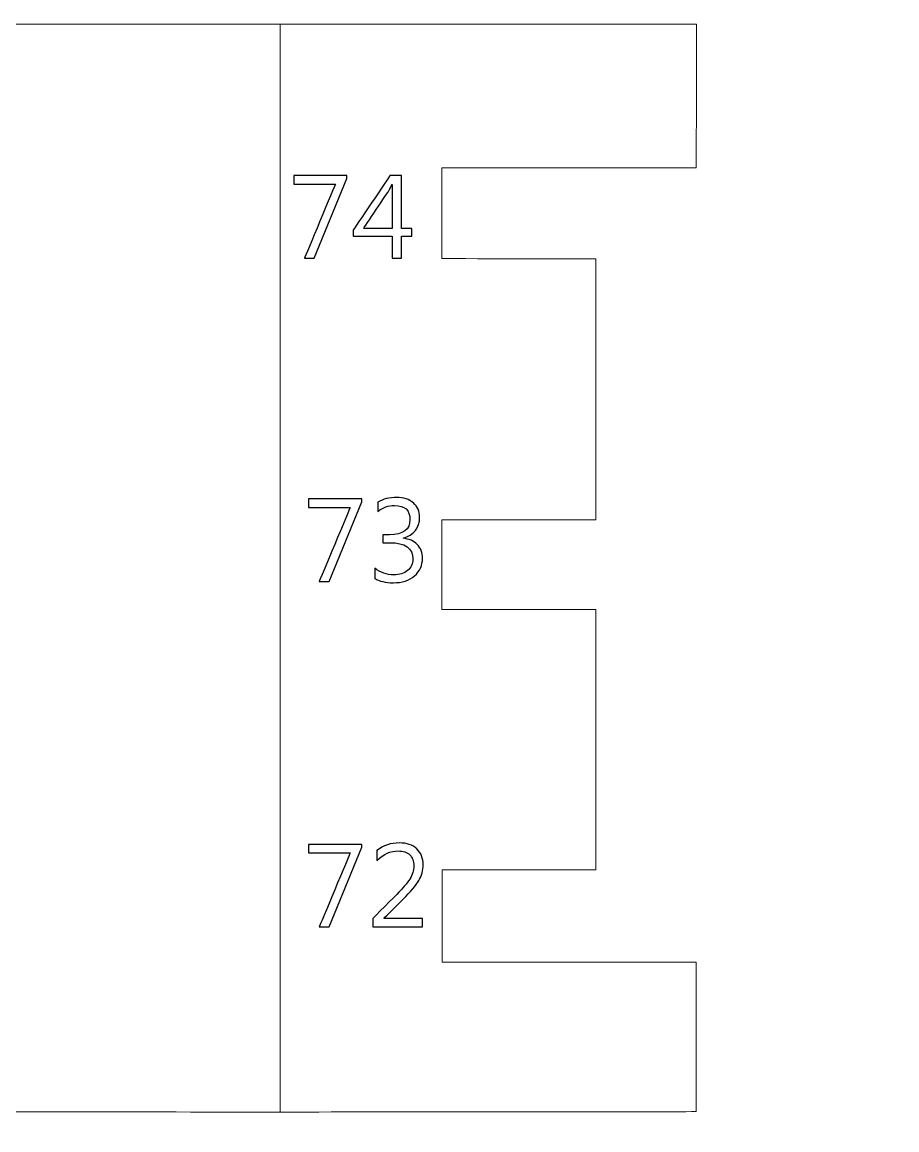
# Model space of a CAD drawing. Header units: centimetres. Extents: x -494 to 505, y -672 to 577.
# Drawn here: x 160.2 to 240, y 474.4 to 575.5 of the extents above; entities that cross this region are included whole.
import ezdxf

# ---------------------------------------------------------------- set-up
doc = ezdxf.new("R2010")
doc.units = ezdxf.units.CM
doc.header["$MEASUREMENT"] = 0
doc.layers.add('Camada 1', color=7, linetype='Continuous')
doc.layers.add('Camada 2', color=10, linetype='Continuous')

msp = doc.modelspace()

# ---------------------------------------------------------------- linework, layer by layer
at = {"layer": 'Camada 1', "lineweight": 9}
for points, knots in [([(87.056214, 562.160928), (87.056214, 562.160928), (139.29487, 562.160928), (139.29487, 562.160928), (139.29487, 562.160928), (139.29487, 562.160928), (139.29487, 553.88256), (139.29487, 553.88256), (139.29487, 553.88256), (139.29487, 553.88256), (95.221806, 553.871892), (95.221806, 553.871892), (95.221806, 553.871892), (95.221806, 553.871892), (95.221806, 530.043644), (95.221806, 530.043644), (95.221806, 530.043644), (95.221806, 530.043644), (139.29487, 530.043644), (139.29487, 530.043644), (139.29487, 530.043644), (139.29487, 530.043644), (139.29487, 521.883132), (139.29487, 521.883132), (139.29487, 521.883132), (139.29487, 521.883132), (95.326454, 521.883132), (95.326454, 521.883132), (95.326454, 521.883132), (95.326454, 521.883132), (95.326454, 498.120416), (95.326454, 498.120416), (95.326454, 498.120416), (95.326454, 498.120416), (139.190222, 498.120416), (139.190222, 498.120416), (139.190222, 498.120416), (139.190222, 498.120416), (139.190222, 489.698792), (139.190222, 489.698792), (139.190222, 489.698792), (139.190222, 489.698792), (87.056214, 489.698792), (87.056214, 489.698792), (87.056214, 489.698792), (86.428072, 480.361244), (89.254584, 476.103188), (95.117158, 476.05442), (95.117158, 476.05442), (95.117158, 476.05442), (183.78678, 476.019876), (183.78678, 476.019876), (183.78678, 476.019876), (183.78678, 476.019876), (183.78678, 575.280536), (183.78678, 575.280536), (183.78678, 575.280536), (183.78678, 575.280536), (95.01251, 575.280536), (95.01251, 575.280536), (95.01251, 575.280536), (87.9983, 575.45986), (86.846918, 571.07582), (87.056214, 562.160928)], [0, 0, 0, 0, 0.0588235294, 0.0588235294, 0.0588235294, 0.0588235394, 0.1176470588, 0.1176470588, 0.1176470588, 0.1176470688, 0.1764705882, 0.1764705882, 0.1764705882, 0.1764705982, 0.2352941176, 0.2352941176, 0.2352941176, 0.2352941276, 0.2941176471, 0.2941176471, 0.2941176471, 0.2941176571, 0.3529411765, 0.3529411765, 0.3529411765, 0.3529411865, 0.4117647059, 0.4117647059, 0.4117647059, 0.4117647159, 0.4705882353, 0.4705882353, 0.4705882353, 0.4705882453, 0.5294117647, 0.5294117647, 0.5294117647, 0.5294117747, 0.5882352941, 0.5882352941, 0.5882352941, 0.5882353041, 0.6470588235, 0.6470588235, 0.6470588235, 0.6470588335, 0.7058823529, 0.7058823529, 0.7058823529, 0.7058823629, 0.7647058824, 0.7647058824, 0.7647058824, 0.7647058924, 0.8235294118, 0.8235294118, 0.8235294118, 0.8235294218, 0.8823529412, 0.8823529412, 0.8823529412, 0.8823529512, 1, 1, 1, 1]), ([(221.71787, 562.160928), (221.71787, 562.160928), (198.522082, 562.160928), (198.522082, 562.160928), (198.522082, 562.160928), (198.522082, 562.160928), (198.522082, 553.88256), (198.522082, 553.88256), (198.522082, 553.88256), (198.522082, 553.88256), (212.564472, 553.871892), (212.564472, 553.871892), (212.564472, 553.871892), (212.564472, 553.871892), (212.564472, 530.043644), (212.564472, 530.043644), (212.564472, 530.043644), (212.564472, 530.043644), (198.522082, 530.043644), (198.522082, 530.043644), (198.522082, 530.043644), (198.522082, 530.043644), (198.522082, 521.883132), (198.522082, 521.883132), (198.522082, 521.883132), (198.522082, 521.883132), (212.564472, 521.883132), (212.564472, 521.883132), (212.564472, 521.883132), (212.564472, 521.883132), (212.564472, 498.120416), (212.564472, 498.120416), (212.564472, 498.120416), (212.564472, 498.120416), (198.55688, 498.120416), (198.55688, 498.120416), (198.55688, 498.120416), (198.55688, 498.120416), (198.55688, 489.698792), (198.55688, 489.698792), (198.55688, 489.698792), (198.55688, 489.698792), (221.71787, 489.698792), (221.71787, 489.698792), (221.71787, 489.698792), (221.71787, 489.698792), (221.71787, 476.05442), (221.71787, 476.05442), (221.71787, 476.05442), (221.71787, 476.05442), (183.786526, 476.019876), (183.786526, 476.019876), (183.786526, 476.019876), (183.786526, 476.019876), (183.786526, 575.280536), (183.786526, 575.280536), (183.786526, 575.280536), (183.786526, 575.280536), (221.752414, 575.280536), (221.752414, 575.280536), (221.752414, 575.280536), (221.752414, 575.280536), (221.71787, 562.160928), (221.71787, 562.160928)], [0, 0, 0, 0, 0.0588235294, 0.0588235294, 0.0588235294, 0.0588235394, 0.1176470588, 0.1176470588, 0.1176470588, 0.1176470688, 0.1764705882, 0.1764705882, 0.1764705882, 0.1764705982, 0.2352941176, 0.2352941176, 0.2352941176, 0.2352941276, 0.2941176471, 0.2941176471, 0.2941176471, 0.2941176571, 0.3529411765, 0.3529411765, 0.3529411765, 0.3529411865, 0.4117647059, 0.4117647059, 0.4117647059, 0.4117647159, 0.4705882353, 0.4705882353, 0.4705882353, 0.4705882453, 0.5294117647, 0.5294117647, 0.5294117647, 0.5294117747, 0.5882352941, 0.5882352941, 0.5882352941, 0.5882353041, 0.6470588235, 0.6470588235, 0.6470588235, 0.6470588335, 0.7058823529, 0.7058823529, 0.7058823529, 0.7058823629, 0.7647058824, 0.7647058824, 0.7647058824, 0.7647058924, 0.8235294118, 0.8235294118, 0.8235294118, 0.8235294218, 0.8823529412, 0.8823529412, 0.8823529412, 0.8823529512, 1, 1, 1, 1]), ([(288.960814, 353.67214), (288.960814, 353.67214), (306.821586, 353.757484), (306.821586, 353.757484), (306.821586, 353.757484), (306.821586, 353.757484), (306.803806, 326.357488), (306.803806, 326.357488), (306.803806, 326.357488), (306.803806, 326.357488), (315.147198, 326.356472), (315.147198, 326.356472), (315.147198, 326.356472), (315.147198, 326.356472), (315.160914, 353.57562), (315.160914, 353.57562), (315.160914, 353.57562), (315.160914, 353.57562), (341.611458, 353.57562), (341.611458, 353.57562), (341.611458, 353.57562), (341.611458, 353.57562), (341.611458, 326.355964), (341.611458, 326.355964), (341.611458, 326.355964), (341.611458, 326.355964), (349.923862, 326.357996), (349.923862, 326.357996), (349.923862, 326.357996), (349.923862, 326.357996), (349.92691, 353.617276), (349.92691, 353.617276), (349.92691, 353.617276), (349.92691, 353.617276), (376.460766, 353.605592), (376.460766, 353.605592), (376.460766, 353.605592), (376.460766, 353.605592), (376.395234, 326.36714), (376.395234, 326.36714), (376.395234, 326.36714), (376.395234, 326.36714), (384.838194, 326.357488), (384.838194, 326.357488), (384.838194, 326.357488), (384.838194, 326.357488), (384.869182, 353.677728), (384.869182, 353.677728), (384.869182, 353.677728), (384.869182, 353.677728), (411.304994, 353.702112), (411.304994, 353.702112), (411.304994, 353.702112), (411.304994, 353.702112), (411.304994, 326.35952), (411.304994, 326.35952), (411.304994, 326.35952), (411.304994, 326.35952), (419.585902, 326.365108), (419.585902, 326.365108), (419.585902, 326.365108), (419.585902, 326.365108), (419.720522, 353.670108), (419.720522, 353.670108), (419.720522, 353.670108), (419.720522, 353.670108), (446.437766, 353.618292), (446.437766, 353.618292), (446.437766, 353.618292), (446.437766, 353.618292), (446.52311, 326.358504), (446.52311, 326.358504), (446.52311, 326.358504), (446.52311, 326.358504), (454.750678, 326.360536), (454.750678, 326.360536), (454.750678, 326.360536), (454.750678, 326.360536), (454.791826, 353.618292), (454.791826, 353.618292), (454.791826, 353.618292), (454.791826, 353.618292), (489.229146, 353.633024), (489.229146, 353.633024), (489.229146, 353.633024), (489.229146, 353.633024), (489.287566, 342.489536), (489.287566, 342.489536), (489.287566, 342.489536), (489.287566, 342.489536), (481.005134, 342.497156), (481.005134, 342.497156), (481.005134, 342.497156), (481.005134, 342.497156), (481.005642, 309.723028), (481.005642, 309.723028), (481.005642, 309.723028), (481.005642, 309.723028), (489.285534, 309.728616), (489.285534, 309.728616), (489.285534, 309.728616), (489.285534, 309.728616), (489.28401, 298.680632), (489.28401, 298.680632), (489.28401, 298.680632), (489.28401, 298.680632), (280.265378, 298.67606), (280.265378, 298.67606), (280.265378, 298.67606), (280.265378, 298.67606), (280.256742, 315.430408), (280.256742, 315.430408), (280.256742, 315.430408), (280.256742, 315.430408), (252.19279, 315.430408), (252.19279, 315.430408), (252.19279, 315.430408), (247.88749, 315.334904), (245.91899, 310.748172), (245.883938, 302.43526), (245.883938, 302.43526), (246.230902, 288.837116), (238.245142, 283.140404), (231.76103, 283.8704), (231.76103, 283.8704), (231.76103, 283.8704), (235.595922, 314.865512), (235.595922, 314.865512), (235.595922, 314.865512), (235.595922, 314.865512), (227.385626, 315.718444), (227.385626, 315.718444), (227.385626, 315.718444), (227.385626, 315.718444), (224.653602, 295.469056), (224.653602, 295.469056), (224.653602, 295.469056), (224.653602, 295.469056), (5.72135, 295.22674), (5.72135, 295.22674), (5.72135, 295.22674), (5.72135, 295.22674), (5.716778, 279.167844), (5.716778, 279.167844), (5.716778, 279.167844), (5.716778, 279.167844), (-2.628138, 279.165304), (-2.628138, 279.165304), (-2.628138, 279.165304), (-2.628138, 279.165304), (-2.98577, 224.0915), (-2.98577, 224.0915), (-2.98577, 224.0915), (-2.98577, 224.0915), (-88.789002, 214.483696), (-88.789002, 214.483696), (-88.789002, 214.483696), (-88.789002, 214.483696), (-160.134554, 214.52332), (-160.134554, 214.52332), (-160.134554, 214.52332), (-163.876482, 213.130384), (-165.443662, 209.995516), (-164.388038, 204.757528), (-164.388038, 204.757528), (-164.388038, 204.757528), (-161.889694, 196.939916), (-161.889694, 196.939916), (-161.889694, 196.939916), (-159.55137, 189.6237), (-158.882842, 185.430668), (-164.745162, 183.003444), (-164.745162, 183.003444), (-164.745162, 183.003444), (-175.274478, 179.070508), (-175.274478, 179.070508), (-175.274478, 179.070508), (-189.770766, 172.492416), (-191.904366, 158.459424), (-185.580274, 139.325096), (-185.580274, 139.325096), (-182.29707, 128.78308), (-186.260486, 121.438924), (-192.412366, 123.689364), (-192.412366, 123.689364), (-192.412366, 123.689364), (-261.359142, 146.906996), (-261.359142, 146.906996), (-261.359142, 146.906996), (-259.768086, 152.90292), (-257.854958, 158.898844), (-255.620774, 164.893752), (-255.620774, 164.893752), (-255.620774, 164.893752), (-235.993178, 156.483304), (-235.993178, 156.483304), (-235.993178, 156.483304), (-235.993178, 156.483304), (-233.24947, 164.39388), (-233.24947, 164.39388), (-233.24947, 164.39388), (-233.24947, 164.39388), (-252.959362, 172.804328), (-252.959362, 172.804328), (-252.959362, 172.804328), (-249.96013, 179.295044), (-246.799354, 185.623708), (-243.478558, 191.789812), (-243.478558, 191.789812), (-243.478558, 191.789812), (-223.85147, 181.048152), (-223.85147, 181.048152), (-223.85147, 181.048152), (-223.85147, 181.048152), (-219.526358, 188.126116), (-219.526358, 188.126116), (-219.526358, 188.126116), (-219.526358, 188.126116), (-238.904526, 198.951596), (-238.904526, 198.951596), (-238.904526, 198.951596), (-235.729018, 204.52842), (-232.421938, 209.843116), (-228.924866, 214.772748), (-228.924866, 214.772748), (-228.924866, 214.772748), (-210.96097, 202.698604), (-210.96097, 202.698604), (-210.96097, 202.698604), (-210.96097, 202.698604), (-206.469742, 209.526632), (-206.469742, 209.526632), (-206.469742, 209.526632), (-206.469742, 209.526632), (-224.18421, 221.600776), (-224.18421, 221.600776), (-224.18421, 221.600776), (-220.36151, 226.60102), (-216.750138, 231.702356), (-213.372446, 236.922564), (-213.372446, 236.922564), (-213.372446, 236.922564), (-194.826382, 225.348292), (-194.826382, 225.348292), (-194.826382, 225.348292), (-194.826382, 225.348292), (-191.25057, 232.592372), (-191.25057, 232.592372), (-191.25057, 232.592372), (-191.25057, 232.592372), (-209.380582, 244.333776), (-209.380582, 244.333776), (-209.380582, 244.333776), (-202.259946, 261.027672), (-207.195166, 274.737068), (-227.065078, 282.88488), (-227.065078, 282.88488), (-261.775194, 290.706048), (-301.116238, 286.78124), (-337.022694, 269.0622), (-337.022694, 269.0622), (-362.833158, 254.920496), (-388.11327, 237.066328), (-415.161222, 221.333568), (-415.161222, 221.333568), (-428.876714, 212.451696), (-442.468254, 204.489812), (-456.981306, 198.090028), (-456.981306, 198.090028), (-462.47939, 196.298312), (-466.306662, 195.61048), (-468.373206, 196.760592), (-468.373206, 196.760592), (-481.297234, 208.35874), (-487.891074, 236.208316), (-486.846118, 283.671264), (-486.846118, 283.671264), (-484.055166, 323.948552), (-477.369886, 350.249236), (-465.985606, 359.680256), (-465.985606, 359.680256), (-455.591418, 363.607604), (-416.449002, 364.2106), (-357.647494, 359.764076), (-357.647494, 359.764076), (-317.62573, 356.62108), (-277.81377, 352.853244), (-238.131858, 348.694756), (-238.131858, 348.694756), (-214.866474, 346.01658), (-195.551298, 366.45342), (-178.214274, 397.942308), (-178.214274, 397.942308), (-183.909462, 398.922748), (-187.93587, 403.347936), (-188.438282, 412.292292), (-188.438282, 412.292292), (-188.327538, 422.884092), (-183.723026, 428.164752), (-174.94631, 428.932848), (-174.94631, 428.932848), (-171.28617, 428.963836), (-167.626538, 428.92218), (-163.96843, 428.50308), (-163.96843, 428.50308), (-159.001206, 427.909736), (-156.690822, 430.099216), (-156.854398, 436.178452), (-156.854398, 436.178452), (-156.854398, 436.178452), (-156.778198, 448.203828), (-156.778198, 448.203828), (-156.778198, 448.203828), (-156.778198, 448.203828), (-147.700746, 448.20332), (-147.700746, 448.20332), (-147.700746, 448.20332), (-147.700746, 448.20332), (-147.697698, 465.516468), (-147.697698, 465.516468), (-147.697698, 465.516468), (-147.697698, 465.516468), (-132.459222, 465.506816), (-132.459222, 465.506816), (-132.459222, 465.506816), (-132.459222, 465.506816), (-117.536722, 483.837996), (-117.536722, 483.837996), (-117.536722, 483.837996), (-117.536722, 483.837996), (-45.491654, 483.825804), (-45.491654, 483.825804), (-45.491654, 483.825804), (-45.491654, 483.825804), (-45.47489, 454.015348), (-45.47489, 454.015348), (-45.47489, 454.015348), (-45.47489, 454.015348), (-36.796218, 454.018396), (-36.796218, 454.018396), (-36.796218, 454.018396), (-36.796218, 454.018396), (-36.920678, 434.287168), (-36.920678, 434.287168), (-36.920678, 434.287168), (-37.163502, 430.041812), (-40.062658, 428.173896), (-44.477686, 427.461172), (-44.477686, 427.461172), (-44.477686, 427.461172), (-58.86831, 427.45914), (-58.86831, 427.45914), (-58.86831, 427.45914), (-58.86831, 427.45914), (-58.872882, 414.921192), (-58.872882, 414.921192), (-58.872882, 414.921192), (-58.872882, 414.921192), (-43.79849, 414.921192), (-43.79849, 414.921192), (-43.79849, 414.921192), (-24.761698, 414.171384), (-13.673582, 411.255972), (-8.36295, 404.78964), (-8.36295, 404.78964), (-4.952238, 400.746468), (-2.86385, 396.261336), (-2.70891, 391.1346), (-2.70891, 391.1346), (-2.70891, 391.1346), (-2.534666, 366.474248), (-2.534666, 366.474248), (-2.534666, 366.474248), (-2.534666, 366.474248), (5.877814, 366.480344), (5.877814, 366.480344), (5.877814, 366.480344), (5.877814, 366.480344), (5.90169, 347.073728), (5.90169, 347.073728), (5.90169, 347.073728), (5.90169, 347.073728), (233.39171, 347.06814), (233.39171, 347.06814), (233.39171, 347.06814), (233.39171, 347.06814), (233.356658, 357.819452), (233.356658, 357.819452), (233.356658, 357.819452), (238.909098, 375.214388), (244.365526, 393.373356), (250.012962, 410.004768), (250.012962, 410.004768), (252.496066, 417.378896), (256.725674, 421.44188), (262.677402, 421.235124), (262.677402, 421.235124), (270.499078, 420.488872), (274.919186, 415.631376), (277.312882, 408.136344), (277.312882, 408.136344), (281.81935, 390.775952), (285.049722, 371.798088), (288.960814, 353.67214)], [0, 0, 0, 0, 0.0098039216, 0.0098039216, 0.0098039216, 0.0098039316, 0.0196078431, 0.0196078431, 0.0196078431, 0.0196078531, 0.0294117647, 0.0294117647, 0.0294117647, 0.0294117747, 0.0392156863, 0.0392156863, 0.0392156863, 0.0392156963, 0.0490196078, 0.0490196078, 0.0490196078, 0.0490196178, 0.0588235294, 0.0588235294, 0.0588235294, 0.0588235394, 0.068627451, 0.068627451, 0.068627451, 0.068627461, 0.0784313725, 0.0784313725, 0.0784313725, 0.0784313825, 0.0882352941, 0.0882352941, 0.0882352941, 0.0882353041, 0.0980392157, 0.0980392157, 0.0980392157, 0.0980392257, 0.1078431373, 0.1078431373, 0.1078431373, 0.1078431473, 0.1176470588, 0.1176470588, 0.1176470588, 0.1176470688, 0.1274509804, 0.1274509804, 0.1274509804, 0.1274509904, 0.137254902, 0.137254902, 0.137254902, 0.137254912, 0.1470588235, 0.1470588235, 0.1470588235, 0.1470588335, 0.1568627451, 0.1568627451, 0.1568627451, 0.1568627551, 0.1666666667, 0.1666666667, 0.1666666667, 0.1666666767, 0.1764705882, 0.1764705882, 0.1764705882, 0.1764705982, 0.1862745098, 0.1862745098, 0.1862745098, 0.1862745198, 0.1960784314, 0.1960784314, 0.1960784314, 0.1960784414, 0.2058823529, 0.2058823529, 0.2058823529, 0.2058823629, 0.2156862745, 0.2156862745, 0.2156862745, 0.2156862845, 0.2254901961, 0.2254901961, 0.2254901961, 0.2254902061, 0.2352941176, 0.2352941176, 0.2352941176, 0.2352941276, 0.2450980392, 0.2450980392, 0.2450980392, 0.2450980492, 0.2549019608, 0.2549019608, 0.2549019608, 0.2549019708, 0.2647058824, 0.2647058824, 0.2647058824, 0.2647058924, 0.2745098039, 0.2745098039, 0.2745098039, 0.2745098139, 0.2843137255, 0.2843137255, 0.2843137255, 0.2843137355, 0.2941176471, 0.2941176471, 0.2941176471, 0.2941176571, 0.3039215686, 0.3039215686, 0.3039215686, 0.3039215786, 0.3137254902, 0.3137254902, 0.3137254902, 0.3137255002, 0.3235294118, 0.3235294118, 0.3235294118, 0.3235294218, 0.3333333333, 0.3333333333, 0.3333333333, 0.3333333433, 0.3431372549, 0.3431372549, 0.3431372549, 0.3431372649, 0.3529411765, 0.3529411765, 0.3529411765, 0.3529411865, 0.362745098, 0.362745098, 0.362745098, 0.362745108, 0.3725490196, 0.3725490196, 0.3725490196, 0.3725490296, 0.3823529412, 0.3823529412, 0.3823529412, 0.3823529512, 0.3921568627, 0.3921568627, 0.3921568627, 0.3921568727, 0.4019607843, 0.4019607843, 0.4019607843, 0.4019607943, 0.4117647059, 0.4117647059, 0.4117647059, 0.4117647159, 0.4215686275, 0.4215686275, 0.4215686275, 0.4215686375, 0.431372549, 0.431372549, 0.431372549, 0.431372559, 0.4411764706, 0.4411764706, 0.4411764706, 0.4411764806, 0.4509803922, 0.4509803922, 0.4509803922, 0.4509804022, 0.4607843137, 0.4607843137, 0.4607843137, 0.4607843237, 0.4705882353, 0.4705882353, 0.4705882353, 0.4705882453, 0.4803921569, 0.4803921569, 0.4803921569, 0.4803921669, 0.4901960784, 0.4901960784, 0.4901960784, 0.4901960884, 0.5, 0.5, 0.5, 0.50000001, 0.5098039216, 0.5098039216, 0.5098039216, 0.5098039316, 0.5196078431, 0.5196078431, 0.5196078431, 0.5196078531, 0.5294117647, 0.5294117647, 0.5294117647, 0.5294117747, 0.5392156863, 0.5392156863, 0.5392156863, 0.5392156963, 0.5490196078, 0.5490196078, 0.5490196078, 0.5490196178, 0.5588235294, 0.5588235294, 0.5588235294, 0.5588235394, 0.568627451, 0.568627451, 0.568627451, 0.568627461, 0.5784313725, 0.5784313725, 0.5784313725, 0.5784313825, 0.5882352941, 0.5882352941, 0.5882352941, 0.5882353041, 0.5980392157, 0.5980392157, 0.5980392157, 0.5980392257, 0.6078431373, 0.6078431373, 0.6078431373, 0.6078431473, 0.6176470588, 0.6176470588, 0.6176470588, 0.6176470688, 0.6274509804, 0.6274509804, 0.6274509804, 0.6274509904, 0.637254902, 0.637254902, 0.637254902, 0.637254912, 0.6470588235, 0.6470588235, 0.6470588235, 0.6470588335, 0.6568627451, 0.6568627451, 0.6568627451, 0.6568627551, 0.6666666667, 0.6666666667, 0.6666666667, 0.6666666767, 0.6764705882, 0.6764705882, 0.6764705882, 0.6764705982, 0.6862745098, 0.6862745098, 0.6862745098, 0.6862745198, 0.6960784314, 0.6960784314, 0.6960784314, 0.6960784414, 0.7058823529, 0.7058823529, 0.7058823529, 0.7058823629, 0.7156862745, 0.7156862745, 0.7156862745, 0.7156862845, 0.7254901961, 0.7254901961, 0.7254901961, 0.7254902061, 0.7352941176, 0.7352941176, 0.7352941176, 0.7352941276, 0.7450980392, 0.7450980392, 0.7450980392, 0.7450980492, 0.7549019608, 0.7549019608, 0.7549019608, 0.7549019708, 0.7647058824, 0.7647058824, 0.7647058824, 0.7647058924, 0.7745098039, 0.7745098039, 0.7745098039, 0.7745098139, 0.7843137255, 0.7843137255, 0.7843137255, 0.7843137355, 0.7941176471, 0.7941176471, 0.7941176471, 0.7941176571, 0.8039215686, 0.8039215686, 0.8039215686, 0.8039215786, 0.8137254902, 0.8137254902, 0.8137254902, 0.8137255002, 0.8235294118, 0.8235294118, 0.8235294118, 0.8235294218, 0.8333333333, 0.8333333333, 0.8333333333, 0.8333333433, 0.8431372549, 0.8431372549, 0.8431372549, 0.8431372649, 0.8529411765, 0.8529411765, 0.8529411765, 0.8529411865, 0.862745098, 0.862745098, 0.862745098, 0.862745108, 0.8725490196, 0.8725490196, 0.8725490196, 0.8725490296, 0.8823529412, 0.8823529412, 0.8823529412, 0.8823529512, 0.8921568627, 0.8921568627, 0.8921568627, 0.8921568727, 0.9019607843, 0.9019607843, 0.9019607843, 0.9019607943, 0.9117647059, 0.9117647059, 0.9117647059, 0.9117647159, 0.9215686275, 0.9215686275, 0.9215686275, 0.9215686375, 0.931372549, 0.931372549, 0.931372549, 0.931372559, 0.9411764706, 0.9411764706, 0.9411764706, 0.9411764806, 0.9509803922, 0.9509803922, 0.9509803922, 0.9509804022, 0.9607843137, 0.9607843137, 0.9607843137, 0.9607843237, 0.9705882353, 0.9705882353, 0.9705882353, 0.9705882453, 0.9803921569, 0.9803921569, 0.9803921569, 0.9803921669, 1, 1, 1, 1])]:
    msp.add_open_spline(points, degree=3, knots=knots, dxfattribs=at)
at = {"layer": 'Camada 2'}
for points, knots in [([(189.866524, 561.184552), (189.866524, 561.184552), (186.887866, 553.92828), (186.887866, 553.92828), (186.887866, 553.92828), (186.887866, 553.92828), (185.99531, 553.92828), (185.99531, 553.92828), (185.99531, 553.92828), (185.99531, 553.92828), (188.812678, 560.681124), (188.812678, 560.681124), (188.812678, 560.681124), (188.812678, 560.681124), (185.016902, 560.681124), (185.016902, 560.681124), (185.016902, 560.681124), (185.016902, 560.681124), (185.016902, 561.455316), (185.016902, 561.455316), (185.016902, 561.455316), (185.016902, 561.455316), (189.866524, 561.455316), (189.866524, 561.455316), (189.866524, 561.455316), (189.866524, 561.455316), (189.866524, 561.184552), (189.866524, 561.184552)], [0, 0, 0, 0, 0.125, 0.125, 0.125, 0.12500001, 0.25, 0.25, 0.25, 0.25000001, 0.375, 0.375, 0.375, 0.37500001, 0.5, 0.5, 0.5, 0.50000001, 0.625, 0.625, 0.625, 0.62500001, 0.75, 0.75, 0.75, 0.75000001, 1, 1, 1, 1]), ([(195.791328, 555.928276), (195.791328, 555.928276), (194.823588, 555.928276), (194.823588, 555.928276), (194.823588, 555.928276), (194.823588, 555.928276), (194.823588, 553.92828), (194.823588, 553.92828), (194.823588, 553.92828), (194.823588, 553.92828), (193.973958, 553.92828), (193.973958, 553.92828), (193.973958, 553.92828), (193.973958, 553.92828), (193.973958, 555.928276), (193.973958, 555.928276), (193.973958, 555.928276), (193.973958, 555.928276), (190.436246, 555.928276), (190.436246, 555.928276), (190.436246, 555.928276), (190.436246, 555.928276), (190.436246, 556.49114), (190.436246, 556.49114), (190.436246, 556.49114), (190.436246, 556.49114), (193.785744, 561.455316), (193.785744, 561.455316), (193.785744, 561.455316), (193.785744, 561.455316), (194.823588, 561.455316), (194.823588, 561.455316), (194.823588, 561.455316), (194.823588, 561.455316), (194.823588, 556.627284), (194.823588, 556.627284), (194.823588, 556.627284), (194.823588, 556.627284), (195.791328, 556.627284), (195.791328, 556.627284), (195.791328, 556.627284), (195.791328, 556.627284), (195.791328, 555.928276), (195.791328, 555.928276)], [0, 0, 0, 0, 0.0833333333, 0.0833333333, 0.0833333333, 0.0833333433, 0.1666666667, 0.1666666667, 0.1666666667, 0.1666666767, 0.25, 0.25, 0.25, 0.25000001, 0.3333333333, 0.3333333333, 0.3333333333, 0.3333333433, 0.4166666667, 0.4166666667, 0.4166666667, 0.4166666767, 0.5, 0.5, 0.5, 0.50000001, 0.5833333333, 0.5833333333, 0.5833333333, 0.5833333433, 0.6666666667, 0.6666666667, 0.6666666667, 0.6666666767, 0.75, 0.75, 0.75, 0.75000001, 0.8333333333, 0.8333333333, 0.8333333333, 0.8333333433, 1, 1, 1, 1]), ([(193.973958, 556.627284), (193.973958, 556.627284), (193.973958, 559.880008), (193.973958, 559.880008), (193.973958, 559.880008), (193.973958, 560.111148), (193.98107, 560.37099), (193.995548, 560.657756), (193.995548, 560.657756), (193.995548, 560.657756), (193.973958, 560.657756), (193.973958, 560.657756), (193.973958, 560.657756), (193.925698, 560.530502), (193.828924, 560.338732), (193.685414, 560.080668), (193.685414, 560.080668), (193.685414, 560.080668), (191.36995, 556.627284), (191.36995, 556.627284), (191.36995, 556.627284), (191.36995, 556.627284), (193.973958, 556.627284), (193.973958, 556.627284)], [0, 0, 0, 0, 0.1428571429, 0.1428571429, 0.1428571429, 0.1428571529, 0.2857142857, 0.2857142857, 0.2857142857, 0.2857142957, 0.4285714286, 0.4285714286, 0.4285714286, 0.4285714386, 0.5714285714, 0.5714285714, 0.5714285714, 0.5714285814, 0.7142857143, 0.7142857143, 0.7142857143, 0.7142857243, 1, 1, 1, 1]), ([(191.212724, 531.695152), (191.212724, 531.695152), (188.234066, 524.43888), (188.234066, 524.43888), (188.234066, 524.43888), (188.234066, 524.43888), (187.34151, 524.43888), (187.34151, 524.43888), (187.34151, 524.43888), (187.34151, 524.43888), (190.158878, 531.191724), (190.158878, 531.191724), (190.158878, 531.191724), (190.158878, 531.191724), (186.363102, 531.191724), (186.363102, 531.191724), (186.363102, 531.191724), (186.363102, 531.191724), (186.363102, 531.965916), (186.363102, 531.965916), (186.363102, 531.965916), (186.363102, 531.965916), (191.212724, 531.965916), (191.212724, 531.965916), (191.212724, 531.965916), (191.212724, 531.965916), (191.212724, 531.695152), (191.212724, 531.695152)], [0, 0, 0, 0, 0.125, 0.125, 0.125, 0.12500001, 0.25, 0.25, 0.25, 0.25000001, 0.375, 0.375, 0.375, 0.37500001, 0.5, 0.5, 0.5, 0.50000001, 0.625, 0.625, 0.625, 0.62500001, 0.75, 0.75, 0.75, 0.75000001, 1, 1, 1, 1]), ([(192.395348, 524.718534), (192.395348, 524.718534), (192.395348, 525.643094), (192.395348, 525.643094), (192.395348, 525.643094), (192.909698, 525.234662), (193.49212, 525.030192), (194.139312, 525.030192), (194.139312, 525.030192), (194.666108, 525.030192), (195.085462, 525.161002), (195.399152, 525.424654), (195.399152, 525.424654), (195.712588, 525.688052), (195.868544, 526.04289), (195.868544, 526.48739), (195.868544, 526.48739), (195.868544, 527.47291), (195.16979, 527.965924), (193.773552, 527.965924), (193.773552, 527.965924), (193.773552, 527.965924), (193.148204, 527.965924), (193.148204, 527.965924), (193.148204, 527.965924), (193.148204, 527.965924), (193.148204, 528.696936), (193.148204, 528.696936), (193.148204, 528.696936), (193.148204, 528.696936), (193.743072, 528.696936), (193.743072, 528.696936), (193.743072, 528.696936), (194.988688, 528.696936), (195.61048, 529.15947), (195.61048, 530.082252), (195.61048, 530.082252), (195.61048, 530.937216), (195.1355, 531.363682), (194.185794, 531.363682), (194.185794, 531.363682), (193.655442, 531.363682), (193.155316, 531.184612), (192.68567, 530.825964), (192.68567, 530.825964), (192.68567, 530.825964), (192.68567, 531.664672), (192.68567, 531.664672), (192.68567, 531.664672), (193.16954, 531.951438), (193.741294, 532.094948), (194.399154, 532.094948), (194.399154, 532.094948), (195.033392, 532.094948), (195.54063, 531.926546), (195.922392, 531.591266), (195.922392, 531.591266), (196.302376, 531.254462), (196.492368, 530.824186), (196.492368, 530.299168), (196.492368, 530.299168), (196.492368, 529.30806), (195.988686, 528.670012), (194.979798, 528.387056), (194.979798, 528.387056), (194.979798, 528.387056), (194.979798, 528.365466), (194.979798, 528.365466), (194.979798, 528.365466), (195.520818, 528.313396), (195.951094, 528.123404), (196.270118, 527.79549), (196.270118, 527.79549), (196.59092, 527.467576), (196.750432, 527.05889), (196.750432, 526.569686), (196.750432, 526.569686), (196.750432, 525.892268), (196.50837, 525.347438), (196.022722, 524.93164), (196.022722, 524.93164), (195.537074, 524.51762), (194.897248, 524.309848), (194.103244, 524.309848), (194.103244, 524.309848), (193.388234, 524.309848), (192.818512, 524.445992), (192.395348, 524.718534)], [0, 0, 0, 0, 0.0434782609, 0.0434782609, 0.0434782609, 0.0434782709, 0.0869565217, 0.0869565217, 0.0869565217, 0.0869565317, 0.1304347826, 0.1304347826, 0.1304347826, 0.1304347926, 0.1739130435, 0.1739130435, 0.1739130435, 0.1739130535, 0.2173913043, 0.2173913043, 0.2173913043, 0.2173913143, 0.2608695652, 0.2608695652, 0.2608695652, 0.2608695752, 0.3043478261, 0.3043478261, 0.3043478261, 0.3043478361, 0.347826087, 0.347826087, 0.347826087, 0.347826097, 0.3913043478, 0.3913043478, 0.3913043478, 0.3913043578, 0.4347826087, 0.4347826087, 0.4347826087, 0.4347826187, 0.4782608696, 0.4782608696, 0.4782608696, 0.4782608796, 0.5217391304, 0.5217391304, 0.5217391304, 0.5217391404, 0.5652173913, 0.5652173913, 0.5652173913, 0.5652174013, 0.6086956522, 0.6086956522, 0.6086956522, 0.6086956622, 0.652173913, 0.652173913, 0.652173913, 0.652173923, 0.6956521739, 0.6956521739, 0.6956521739, 0.6956521839, 0.7391304348, 0.7391304348, 0.7391304348, 0.7391304448, 0.7826086957, 0.7826086957, 0.7826086957, 0.7826087057, 0.8260869565, 0.8260869565, 0.8260869565, 0.8260869665, 0.8695652174, 0.8695652174, 0.8695652174, 0.8695652274, 0.9130434783, 0.9130434783, 0.9130434783, 0.9130434883, 1, 1, 1, 1]), ([(191.212724, 500.173752), (191.212724, 500.173752), (188.234066, 492.91748), (188.234066, 492.91748), (188.234066, 492.91748), (188.234066, 492.91748), (187.34151, 492.91748), (187.34151, 492.91748), (187.34151, 492.91748), (187.34151, 492.91748), (190.158878, 499.670324), (190.158878, 499.670324), (190.158878, 499.670324), (190.158878, 499.670324), (186.363102, 499.670324), (186.363102, 499.670324), (186.363102, 499.670324), (186.363102, 499.670324), (186.363102, 500.444516), (186.363102, 500.444516), (186.363102, 500.444516), (186.363102, 500.444516), (191.212724, 500.444516), (191.212724, 500.444516), (191.212724, 500.444516), (191.212724, 500.444516), (191.212724, 500.173752), (191.212724, 500.173752)], [0, 0, 0, 0, 0.125, 0.125, 0.125, 0.12500001, 0.25, 0.25, 0.25, 0.25000001, 0.375, 0.375, 0.375, 0.37500001, 0.5, 0.5, 0.5, 0.50000001, 0.625, 0.625, 0.625, 0.62500001, 0.75, 0.75, 0.75, 0.75000001, 1, 1, 1, 1]), ([(196.750432, 492.91748), (196.750432, 492.91748), (192.212722, 492.91748), (192.212722, 492.91748), (192.212722, 492.91748), (192.212722, 492.91748), (192.212722, 493.681004), (192.212722, 493.681004), (192.212722, 493.681004), (192.212722, 493.681004), (194.406266, 495.88166), (194.406266, 495.88166), (194.406266, 495.88166), (194.967098, 496.442492), (195.366894, 496.908582), (195.605146, 497.281454), (195.605146, 497.281454), (195.84543, 497.654072), (195.965318, 498.053868), (195.965318, 498.476778), (195.965318, 498.476778), (195.965318, 498.910356), (195.84162, 499.247414), (195.5927, 499.485666), (195.5927, 499.485666), (195.343526, 499.723918), (194.990466, 499.842282), (194.531742, 499.842282), (194.531742, 499.842282), (193.859658, 499.842282), (193.216276, 499.555516), (192.599818, 498.981984), (192.599818, 498.981984), (192.599818, 498.981984), (192.599818, 499.885208), (192.599818, 499.885208), (192.599818, 499.885208), (193.187574, 500.344186), (193.872104, 500.573548), (194.65163, 500.573548), (194.65163, 500.573548), (195.323714, 500.573548), (195.852542, 500.390668), (196.23786, 500.02694), (196.23786, 500.02694), (196.623178, 499.663212), (196.814948, 499.173754), (196.814948, 498.560852), (196.814948, 498.560852), (196.814948, 498.07876), (196.68236, 497.605812), (196.415152, 497.145056), (196.415152, 497.145056), (196.149976, 496.684554), (195.67144, 496.1128), (194.981576, 495.430048), (194.981576, 495.430048), (194.981576, 495.430048), (193.244978, 493.713262), (193.244978, 493.713262), (193.244978, 493.713262), (193.244978, 493.713262), (193.244978, 493.691672), (193.244978, 493.691672), (193.244978, 493.691672), (193.244978, 493.691672), (196.750432, 493.691672), (196.750432, 493.691672), (196.750432, 493.691672), (196.750432, 493.691672), (196.750432, 492.91748), (196.750432, 492.91748)], [0, 0, 0, 0, 0.0526315789, 0.0526315789, 0.0526315789, 0.0526315889, 0.1052631579, 0.1052631579, 0.1052631579, 0.1052631679, 0.1578947368, 0.1578947368, 0.1578947368, 0.1578947468, 0.2105263158, 0.2105263158, 0.2105263158, 0.2105263258, 0.2631578947, 0.2631578947, 0.2631578947, 0.2631579047, 0.3157894737, 0.3157894737, 0.3157894737, 0.3157894837, 0.3684210526, 0.3684210526, 0.3684210526, 0.3684210626, 0.4210526316, 0.4210526316, 0.4210526316, 0.4210526416, 0.4736842105, 0.4736842105, 0.4736842105, 0.4736842205, 0.5263157895, 0.5263157895, 0.5263157895, 0.5263157995, 0.5789473684, 0.5789473684, 0.5789473684, 0.5789473784, 0.6315789474, 0.6315789474, 0.6315789474, 0.6315789574, 0.6842105263, 0.6842105263, 0.6842105263, 0.6842105363, 0.7368421053, 0.7368421053, 0.7368421053, 0.7368421153, 0.7894736842, 0.7894736842, 0.7894736842, 0.7894736942, 0.8421052632, 0.8421052632, 0.8421052632, 0.8421052732, 0.8947368421, 0.8947368421, 0.8947368421, 0.8947368521, 1, 1, 1, 1])]:
    msp.add_open_spline(points, degree=3, knots=knots, dxfattribs=at)
at = {"layer": 'Camada 2', "lineweight": 9}
for points, knots in [([(189.866524, 561.184552), (189.866524, 561.184552), (186.887866, 553.92828), (186.887866, 553.92828), (186.887866, 553.92828), (186.887866, 553.92828), (185.99531, 553.92828), (185.99531, 553.92828), (185.99531, 553.92828), (185.99531, 553.92828), (188.812678, 560.681124), (188.812678, 560.681124), (188.812678, 560.681124), (188.812678, 560.681124), (185.016902, 560.681124), (185.016902, 560.681124), (185.016902, 560.681124), (185.016902, 560.681124), (185.016902, 561.455316), (185.016902, 561.455316), (185.016902, 561.455316), (185.016902, 561.455316), (189.866524, 561.455316), (189.866524, 561.455316), (189.866524, 561.455316), (189.866524, 561.455316), (189.866524, 561.184552), (189.866524, 561.184552)], [0, 0, 0, 0, 0.125, 0.125, 0.125, 0.12500001, 0.25, 0.25, 0.25, 0.25000001, 0.375, 0.375, 0.375, 0.37500001, 0.5, 0.5, 0.5, 0.50000001, 0.625, 0.625, 0.625, 0.62500001, 0.75, 0.75, 0.75, 0.75000001, 1, 1, 1, 1]), ([(195.791328, 555.928276), (195.791328, 555.928276), (194.823588, 555.928276), (194.823588, 555.928276), (194.823588, 555.928276), (194.823588, 555.928276), (194.823588, 553.92828), (194.823588, 553.92828), (194.823588, 553.92828), (194.823588, 553.92828), (193.973958, 553.92828), (193.973958, 553.92828), (193.973958, 553.92828), (193.973958, 553.92828), (193.973958, 555.928276), (193.973958, 555.928276), (193.973958, 555.928276), (193.973958, 555.928276), (190.436246, 555.928276), (190.436246, 555.928276), (190.436246, 555.928276), (190.436246, 555.928276), (190.436246, 556.49114), (190.436246, 556.49114), (190.436246, 556.49114), (190.436246, 556.49114), (193.785744, 561.455316), (193.785744, 561.455316), (193.785744, 561.455316), (193.785744, 561.455316), (194.823588, 561.455316), (194.823588, 561.455316), (194.823588, 561.455316), (194.823588, 561.455316), (194.823588, 556.627284), (194.823588, 556.627284), (194.823588, 556.627284), (194.823588, 556.627284), (195.791328, 556.627284), (195.791328, 556.627284), (195.791328, 556.627284), (195.791328, 556.627284), (195.791328, 555.928276), (195.791328, 555.928276)], [0, 0, 0, 0, 0.0833333333, 0.0833333333, 0.0833333333, 0.0833333433, 0.1666666667, 0.1666666667, 0.1666666667, 0.1666666767, 0.25, 0.25, 0.25, 0.25000001, 0.3333333333, 0.3333333333, 0.3333333333, 0.3333333433, 0.4166666667, 0.4166666667, 0.4166666667, 0.4166666767, 0.5, 0.5, 0.5, 0.50000001, 0.5833333333, 0.5833333333, 0.5833333333, 0.5833333433, 0.6666666667, 0.6666666667, 0.6666666667, 0.6666666767, 0.75, 0.75, 0.75, 0.75000001, 0.8333333333, 0.8333333333, 0.8333333333, 0.8333333433, 1, 1, 1, 1]), ([(193.973958, 556.627284), (193.973958, 556.627284), (193.973958, 559.880008), (193.973958, 559.880008), (193.973958, 559.880008), (193.973958, 560.111148), (193.98107, 560.37099), (193.995548, 560.657756), (193.995548, 560.657756), (193.995548, 560.657756), (193.973958, 560.657756), (193.973958, 560.657756), (193.973958, 560.657756), (193.925698, 560.530502), (193.828924, 560.338732), (193.685414, 560.080668), (193.685414, 560.080668), (193.685414, 560.080668), (191.36995, 556.627284), (191.36995, 556.627284), (191.36995, 556.627284), (191.36995, 556.627284), (193.973958, 556.627284), (193.973958, 556.627284)], [0, 0, 0, 0, 0.1428571429, 0.1428571429, 0.1428571429, 0.1428571529, 0.2857142857, 0.2857142857, 0.2857142857, 0.2857142957, 0.4285714286, 0.4285714286, 0.4285714286, 0.4285714386, 0.5714285714, 0.5714285714, 0.5714285714, 0.5714285814, 0.7142857143, 0.7142857143, 0.7142857143, 0.7142857243, 1, 1, 1, 1]), ([(191.212724, 531.695152), (191.212724, 531.695152), (188.234066, 524.43888), (188.234066, 524.43888), (188.234066, 524.43888), (188.234066, 524.43888), (187.34151, 524.43888), (187.34151, 524.43888), (187.34151, 524.43888), (187.34151, 524.43888), (190.158878, 531.191724), (190.158878, 531.191724), (190.158878, 531.191724), (190.158878, 531.191724), (186.363102, 531.191724), (186.363102, 531.191724), (186.363102, 531.191724), (186.363102, 531.191724), (186.363102, 531.965916), (186.363102, 531.965916), (186.363102, 531.965916), (186.363102, 531.965916), (191.212724, 531.965916), (191.212724, 531.965916), (191.212724, 531.965916), (191.212724, 531.965916), (191.212724, 531.695152), (191.212724, 531.695152)], [0, 0, 0, 0, 0.125, 0.125, 0.125, 0.12500001, 0.25, 0.25, 0.25, 0.25000001, 0.375, 0.375, 0.375, 0.37500001, 0.5, 0.5, 0.5, 0.50000001, 0.625, 0.625, 0.625, 0.62500001, 0.75, 0.75, 0.75, 0.75000001, 1, 1, 1, 1]), ([(192.395348, 524.718534), (192.395348, 524.718534), (192.395348, 525.643094), (192.395348, 525.643094), (192.395348, 525.643094), (192.909698, 525.234662), (193.49212, 525.030192), (194.139312, 525.030192), (194.139312, 525.030192), (194.666108, 525.030192), (195.085462, 525.161002), (195.399152, 525.424654), (195.399152, 525.424654), (195.712588, 525.688052), (195.868544, 526.04289), (195.868544, 526.48739), (195.868544, 526.48739), (195.868544, 527.47291), (195.16979, 527.965924), (193.773552, 527.965924), (193.773552, 527.965924), (193.773552, 527.965924), (193.148204, 527.965924), (193.148204, 527.965924), (193.148204, 527.965924), (193.148204, 527.965924), (193.148204, 528.696936), (193.148204, 528.696936), (193.148204, 528.696936), (193.148204, 528.696936), (193.743072, 528.696936), (193.743072, 528.696936), (193.743072, 528.696936), (194.988688, 528.696936), (195.61048, 529.15947), (195.61048, 530.082252), (195.61048, 530.082252), (195.61048, 530.937216), (195.1355, 531.363682), (194.185794, 531.363682), (194.185794, 531.363682), (193.655442, 531.363682), (193.155316, 531.184612), (192.68567, 530.825964), (192.68567, 530.825964), (192.68567, 530.825964), (192.68567, 531.664672), (192.68567, 531.664672), (192.68567, 531.664672), (193.16954, 531.951438), (193.741294, 532.094948), (194.399154, 532.094948), (194.399154, 532.094948), (195.033392, 532.094948), (195.54063, 531.926546), (195.922392, 531.591266), (195.922392, 531.591266), (196.302376, 531.254462), (196.492368, 530.824186), (196.492368, 530.299168), (196.492368, 530.299168), (196.492368, 529.30806), (195.988686, 528.670012), (194.979798, 528.387056), (194.979798, 528.387056), (194.979798, 528.387056), (194.979798, 528.365466), (194.979798, 528.365466), (194.979798, 528.365466), (195.520818, 528.313396), (195.951094, 528.123404), (196.270118, 527.79549), (196.270118, 527.79549), (196.59092, 527.467576), (196.750432, 527.05889), (196.750432, 526.569686), (196.750432, 526.569686), (196.750432, 525.892268), (196.50837, 525.347438), (196.022722, 524.93164), (196.022722, 524.93164), (195.537074, 524.51762), (194.897248, 524.309848), (194.103244, 524.309848), (194.103244, 524.309848), (193.388234, 524.309848), (192.818512, 524.445992), (192.395348, 524.718534)], [0, 0, 0, 0, 0.0434782609, 0.0434782609, 0.0434782609, 0.0434782709, 0.0869565217, 0.0869565217, 0.0869565217, 0.0869565317, 0.1304347826, 0.1304347826, 0.1304347826, 0.1304347926, 0.1739130435, 0.1739130435, 0.1739130435, 0.1739130535, 0.2173913043, 0.2173913043, 0.2173913043, 0.2173913143, 0.2608695652, 0.2608695652, 0.2608695652, 0.2608695752, 0.3043478261, 0.3043478261, 0.3043478261, 0.3043478361, 0.347826087, 0.347826087, 0.347826087, 0.347826097, 0.3913043478, 0.3913043478, 0.3913043478, 0.3913043578, 0.4347826087, 0.4347826087, 0.4347826087, 0.4347826187, 0.4782608696, 0.4782608696, 0.4782608696, 0.4782608796, 0.5217391304, 0.5217391304, 0.5217391304, 0.5217391404, 0.5652173913, 0.5652173913, 0.5652173913, 0.5652174013, 0.6086956522, 0.6086956522, 0.6086956522, 0.6086956622, 0.652173913, 0.652173913, 0.652173913, 0.652173923, 0.6956521739, 0.6956521739, 0.6956521739, 0.6956521839, 0.7391304348, 0.7391304348, 0.7391304348, 0.7391304448, 0.7826086957, 0.7826086957, 0.7826086957, 0.7826087057, 0.8260869565, 0.8260869565, 0.8260869565, 0.8260869665, 0.8695652174, 0.8695652174, 0.8695652174, 0.8695652274, 0.9130434783, 0.9130434783, 0.9130434783, 0.9130434883, 1, 1, 1, 1]), ([(191.212724, 500.173752), (191.212724, 500.173752), (188.234066, 492.91748), (188.234066, 492.91748), (188.234066, 492.91748), (188.234066, 492.91748), (187.34151, 492.91748), (187.34151, 492.91748), (187.34151, 492.91748), (187.34151, 492.91748), (190.158878, 499.670324), (190.158878, 499.670324), (190.158878, 499.670324), (190.158878, 499.670324), (186.363102, 499.670324), (186.363102, 499.670324), (186.363102, 499.670324), (186.363102, 499.670324), (186.363102, 500.444516), (186.363102, 500.444516), (186.363102, 500.444516), (186.363102, 500.444516), (191.212724, 500.444516), (191.212724, 500.444516), (191.212724, 500.444516), (191.212724, 500.444516), (191.212724, 500.173752), (191.212724, 500.173752)], [0, 0, 0, 0, 0.125, 0.125, 0.125, 0.12500001, 0.25, 0.25, 0.25, 0.25000001, 0.375, 0.375, 0.375, 0.37500001, 0.5, 0.5, 0.5, 0.50000001, 0.625, 0.625, 0.625, 0.62500001, 0.75, 0.75, 0.75, 0.75000001, 1, 1, 1, 1]), ([(196.750432, 492.91748), (196.750432, 492.91748), (192.212722, 492.91748), (192.212722, 492.91748), (192.212722, 492.91748), (192.212722, 492.91748), (192.212722, 493.681004), (192.212722, 493.681004), (192.212722, 493.681004), (192.212722, 493.681004), (194.406266, 495.88166), (194.406266, 495.88166), (194.406266, 495.88166), (194.967098, 496.442492), (195.366894, 496.908582), (195.605146, 497.281454), (195.605146, 497.281454), (195.84543, 497.654072), (195.965318, 498.053868), (195.965318, 498.476778), (195.965318, 498.476778), (195.965318, 498.910356), (195.84162, 499.247414), (195.5927, 499.485666), (195.5927, 499.485666), (195.343526, 499.723918), (194.990466, 499.842282), (194.531742, 499.842282), (194.531742, 499.842282), (193.859658, 499.842282), (193.216276, 499.555516), (192.599818, 498.981984), (192.599818, 498.981984), (192.599818, 498.981984), (192.599818, 499.885208), (192.599818, 499.885208), (192.599818, 499.885208), (193.187574, 500.344186), (193.872104, 500.573548), (194.65163, 500.573548), (194.65163, 500.573548), (195.323714, 500.573548), (195.852542, 500.390668), (196.23786, 500.02694), (196.23786, 500.02694), (196.623178, 499.663212), (196.814948, 499.173754), (196.814948, 498.560852), (196.814948, 498.560852), (196.814948, 498.07876), (196.68236, 497.605812), (196.415152, 497.145056), (196.415152, 497.145056), (196.149976, 496.684554), (195.67144, 496.1128), (194.981576, 495.430048), (194.981576, 495.430048), (194.981576, 495.430048), (193.244978, 493.713262), (193.244978, 493.713262), (193.244978, 493.713262), (193.244978, 493.713262), (193.244978, 493.691672), (193.244978, 493.691672), (193.244978, 493.691672), (193.244978, 493.691672), (196.750432, 493.691672), (196.750432, 493.691672), (196.750432, 493.691672), (196.750432, 493.691672), (196.750432, 492.91748), (196.750432, 492.91748)], [0, 0, 0, 0, 0.0526315789, 0.0526315789, 0.0526315789, 0.0526315889, 0.1052631579, 0.1052631579, 0.1052631579, 0.1052631679, 0.1578947368, 0.1578947368, 0.1578947368, 0.1578947468, 0.2105263158, 0.2105263158, 0.2105263158, 0.2105263258, 0.2631578947, 0.2631578947, 0.2631578947, 0.2631579047, 0.3157894737, 0.3157894737, 0.3157894737, 0.3157894837, 0.3684210526, 0.3684210526, 0.3684210526, 0.3684210626, 0.4210526316, 0.4210526316, 0.4210526316, 0.4210526416, 0.4736842105, 0.4736842105, 0.4736842105, 0.4736842205, 0.5263157895, 0.5263157895, 0.5263157895, 0.5263157995, 0.5789473684, 0.5789473684, 0.5789473684, 0.5789473784, 0.6315789474, 0.6315789474, 0.6315789474, 0.6315789574, 0.6842105263, 0.6842105263, 0.6842105263, 0.6842105363, 0.7368421053, 0.7368421053, 0.7368421053, 0.7368421153, 0.7894736842, 0.7894736842, 0.7894736842, 0.7894736942, 0.8421052632, 0.8421052632, 0.8421052632, 0.8421052732, 0.8947368421, 0.8947368421, 0.8947368421, 0.8947368521, 1, 1, 1, 1])]:
    msp.add_open_spline(points, degree=3, knots=knots, dxfattribs=at)

doc.saveas('drawing.dxf')
